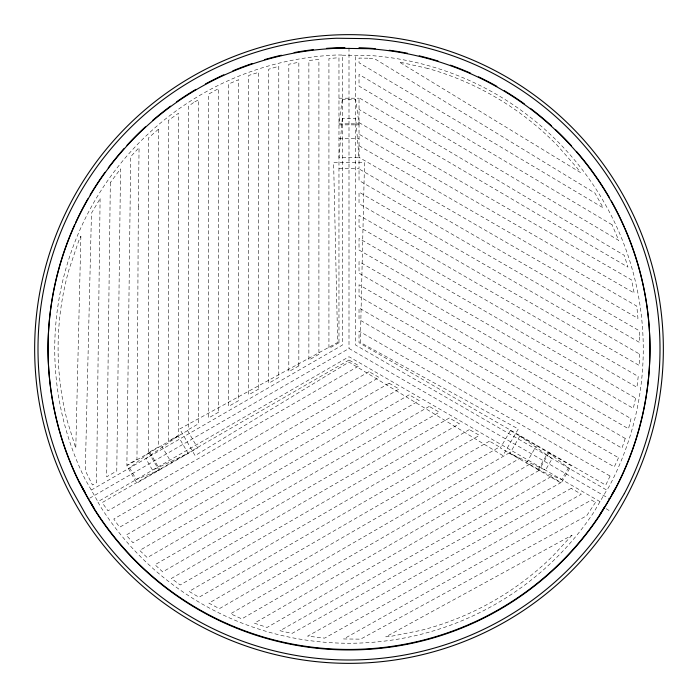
<?xml version="1.0" encoding="UTF-8"?>
<svg xmlns="http://www.w3.org/2000/svg" width="698" height="698" viewBox="0 0 698 698"><rect width="100%" height="100%" fill="white"/><g stroke="black" fill="none" stroke-linecap="round" stroke-linejoin="round"><path stroke-width="0.52" stroke-dasharray="3.49 2.62" d="M526.432 463.018L536.457 445.647M538.088 469.754L548.122 452.383M600.088 501.688L349 356.722L97.764 501.775L100.233 506.172A294.259 294.259 0 0 0 593.762 512.332L606.78 490.109M91.22 490.109L342.308 345.135L342.308 55.037L337.265 54.976A294.259 294.259 0 0 0 85.165 479.308L97.912 501.688M89.641 498.224L349 348.485L609.302 498.765M342.308 55.203L368.064 55.36A294.259 294.259 0 0 1 609.502 485.852L606.92 490.188L355.692 345.135L355.692 55.203M338.966 98.2L359.034 98.2M338.966 124.863L359.034 124.863M338.966 138.335L359.034 138.335M338.966 168.427L359.034 168.427L359.034 97.781L624.274 255.363L627.93 267.116L359.034 109.446M359.034 122.595L631.559 279.942L634.177 293.038L359.034 134.182M359.034 145.769L636.785 306.125L637.972 318.393L359.034 157.347M606.039 508.694L611.221 511.765M161.543 445.647L171.568 463.018M149.878 452.383L159.912 469.754M349 47.918L349 348.485M138.335 206.46L136.974 459.31L126.87 465.147L130.718 156.649L139.068 147.61L138.335 206.46M100.102 198.651L96.551 482.65L92.485 484.997L85.296 470.627L91.464 213.187L100.102 198.651M110.336 182.562L106.663 476.813L116.767 470.984L120.536 168.881L110.336 182.562M639.464 354.008L639.324 365.508L359.034 203.685L359.034 192.098L639.464 354.008M639.682 336.89L639.612 342.509L359.034 180.52L359.034 168.933L639.098 330.634L639.682 336.89M80.881 236.194L75.794 448.256L67.087 420.266A290.909 290.909 0 0 1 68.962 269.69L78.734 240.845L80.881 236.194M364.382 168.427L360.325 342.465L518.282 428.973L502.9 455.62L349 362.07L195.1 455.62L179.718 428.973L337.675 342.465L333.618 162.407L364.382 162.407L364.382 168.427M342.308 118.267L338.966 157.486L359.034 157.486L355.692 118.267L342.308 118.267M638.225 376.458L636.951 387.311L359.034 226.85L359.034 215.272L638.225 376.458M342.308 99.544L338.966 123.834L359.034 123.834L355.692 99.544L342.308 99.544M630.992 418.617L628.523 428.781L359.034 273.188L359.034 261.602L630.992 418.617M635.616 398.122L633.304 408.374L359.034 250.024L359.034 238.437L635.616 398.122M625.242 438.466L621.962 448.16L359.034 296.353L359.034 284.775L625.242 438.466M610.087 476.053L605.733 485.127L359.034 342.692L359.034 331.105L610.087 476.053M618.515 457.748L614.301 466.901L359.034 319.527L359.034 307.94L618.515 457.748M510.395 430.596L500.361 447.976L561.183 483.086L571.208 465.714L510.395 430.596M519.87 436.067L509.845 453.447L545.478 470.155L552.162 458.577L519.87 436.067M549.012 452.897L538.987 470.269L561.698 479.517L568.381 467.939L549.012 452.897M595.481 502.377L586.634 515.787L360.596 639.159L343.695 638.949L591.415 500.021L595.481 502.377M572.011 535.2L552.118 556.742A290.909 290.909 0 0 1 420.781 630.399L390.915 636.358L385.811 636.829L572.011 535.2M158.394 129.235L148.36 138.047L148.36 452.74L158.394 446.947L158.394 129.235M168.759 120.135L168.427 441.153L178.461 435.36L178.461 113.277L168.759 120.135M148.988 452.897L129.619 467.939L136.302 479.517L159.013 470.269L148.988 452.897M193.616 102.545L188.486 106.175L188.486 429.567L198.52 423.773L198.52 99.797L193.616 102.545M178.13 436.067L145.838 458.577L152.522 470.155L188.155 453.447L178.13 436.067M218.587 412.195L208.554 417.989L208.554 94.169L218.587 88.541L218.587 412.195M238.646 400.608L228.621 406.402L228.621 84.022L238.646 79.703L238.646 400.608M258.714 389.03L248.68 394.815L248.68 75.445L258.714 72.33L258.714 389.03M278.781 377.444L268.747 383.237L268.747 69.207L278.781 66.258L278.781 377.444M298.84 365.857L288.806 371.65L288.806 64.251L298.84 62.253L298.84 365.857M318.907 354.279L308.874 360.063L308.874 60.447L318.907 59.513L318.907 354.279M338.966 342.692L328.933 348.485L328.933 58.588L337.404 57.803L338.966 57.821L338.966 342.692M187.605 430.596L126.792 465.714L136.817 483.086L197.639 447.976L187.605 430.596M349 360.063L102.301 502.499L103.06 503.869L107.972 510.805L359.034 365.857L349 360.063M369.067 371.65L113.791 519.033L119.611 527.252L379.093 377.444L369.067 371.65M389.126 383.237L126.198 535.034L132.943 542.721L399.16 389.03L389.126 383.237M409.194 394.815L139.696 550.408L147.269 557.623L419.219 400.608L409.194 394.815M429.253 406.402L154.982 564.752L162.704 571.88L439.286 412.195L429.253 406.402M449.32 417.989L171.403 578.441L180.163 584.968L459.354 423.773L449.32 417.989M469.379 429.567L189.097 591.398L198.982 597.27L479.413 435.36L469.379 429.567M489.446 441.153L208.868 603.142L219.408 608.639L499.48 446.947L489.446 441.153M509.514 452.74L230.576 613.778L241.787 618.89L519.539 458.525L509.514 452.74M529.573 464.318L254.43 623.174L267.072 627.458L539.606 470.112L529.573 464.318M550.992 476.69L280.003 630.73L292 633.435L561.096 482.519L550.992 476.69M571.208 488.356L307.696 636.14L324.649 638.129L581.312 494.193L571.208 488.356M367.855 58.187L359.034 58.074L359.034 62.776L603.203 207.847L594.94 193.102L375.079 59.033L367.855 58.187M427.795 68.448L399.195 61.991L580.308 172.432L577.351 168.244L557.257 145.358A290.909 290.909 0 0 0 427.795 68.448M612.024 224.747L359.034 74.442L359.034 86.116L618.768 240.426L612.024 224.747"/><path stroke-width="1.05" d="M599.338 515.534L604.32 507.149M611.849 494.472L615.427 488.452M79.162 481.76L84.99 492.151M90.173 501.382L94.57 509.235M624.902 228.272A300.951 300.951 0 0 1 347.142 649.437A300.951 300.951 0 0 1 74.599 224.869M75.497 222.898A300.951 300.951 0 0 1 87.939 198.747M90.129 194.995A300.951 300.951 0 0 1 105.023 172.275M108.234 167.904A300.951 300.951 0 0 1 124.052 148.552M126.957 145.324A300.951 300.951 0 0 1 145.385 126.862M152.688 120.37A300.951 300.951 0 0 1 170.539 106.148M176.716 101.725A300.951 300.951 0 0 1 195.911 89.37M205.352 84.022A300.951 300.951 0 0 1 223.831 74.791M232.783 70.873A300.951 300.951 0 0 1 252.1 63.553M264.525 59.627A300.951 300.951 0 0 1 281.355 55.229M294.111 52.577A300.951 300.951 0 0 1 313.454 49.637M326.428 48.371A300.951 300.951 0 0 1 344.891 47.551M359.008 47.691A300.951 300.951 0 0 1 375.288 48.677M389.31 50.239A300.951 300.951 0 0 1 407.545 53.275M419.21 55.831A300.951 300.951 0 0 1 438.082 61.014M450.437 65.141A300.951 300.951 0 0 1 470.627 73.203M478.523 76.824A300.951 300.951 0 0 1 496.854 86.351M504.349 90.723A300.951 300.951 0 0 1 524.329 103.871M530.445 108.373A300.951 300.951 0 0 1 551.359 125.71M555.338 129.4A300.951 300.951 0 0 1 571.348 145.664M576.4 151.344A300.951 300.951 0 0 1 609.206 197.264M611.361 201.033A300.951 300.951 0 0 1 624.466 227.278M615.427 488.966L599.338 516.049A300.951 300.951 0 0 1 94.57 509.749L79.162 482.274A300.951 300.951 0 0 1 337.003 48.284L368.5 48.677A300.951 300.951 0 0 1 615.427 488.966M624.317 493.643L607.696 521.624A311.003 311.003 0 0 1 86.081 515.115L70.158 486.724A311.003 311.003 0 0 1 336.602 38.242L369.155 38.652A311.003 311.003 0 0 1 624.317 493.643M174.517 610.48A314.353 314.353 0 0 0 662.69 369.373A314.353 314.353 0 0 0 209.793 67.156A314.353 314.353 0 0 0 174.517 610.48"/></g></svg>
